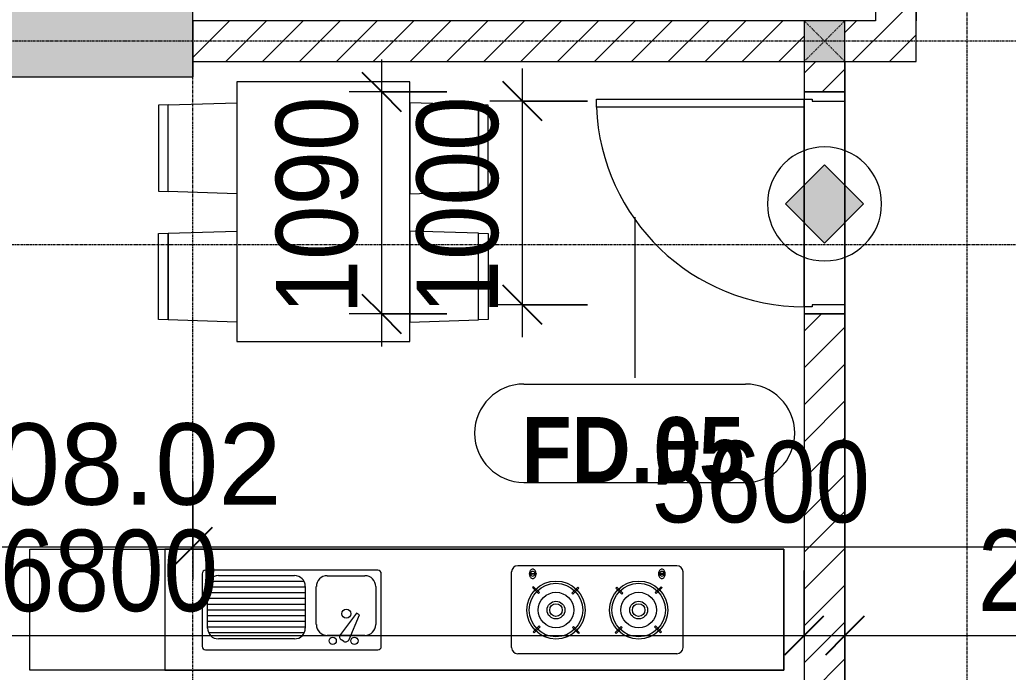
# Model space of a CAD drawing. Header units: millimetres. Extents: x 1591 to 239055, y -15958 to 83255.
# Drawn here: x 133882 to 138734, y 22437 to 25642 of the extents above; entities that cross this region are included whole.
import ezdxf

# ---------------------------------------------------------------- set-up
doc = ezdxf.new("R2010")
doc.units = ezdxf.units.MM
doc.linetypes.add('Dash', pattern=[6, 3, -3])
doc.linetypes.add('Grid Line', pattern=[22.225, 12.7, -3.175, 3.175, -3.175])
for name, color, linetype, lineweight in [('0-1', 250, 'Continuous', 5), ('A-ANNO-DIMS', 211, 'Continuous', 9), ('A-ANNO-DIMS-160', 211, 'Continuous', 9), ('A-ANNO-NOTE', 131, 'Continuous', 9), ('A-AREA-IDEN', 2, 'Continuous', 9), ('A-DETL-GENF-2', 1, 'Continuous', 9), ('A-DOOR-3', 1, 'Continuous', 9), ('A-DOOR-FRAM-1', 1, 'Continuous', 9), ('A-DOOR-IDEN', 31, 'Continuous', 9), ('A-FLOR', 192, 'Continuous', 9), ('A-FLOR-2', 9, 'Continuous', 9), ('A-WALL', 113, 'Continuous', 9), ('A-WALL-3', 113, 'Continuous', 18), ('A-WALL-PATT-2', 111, 'Continuous', 9), ('I-FURN', 30, 'Continuous', 9), ('I-FURN-1', 254, 'Continuous', 9), ('S-COLS', 52, 'Continuous', 9), ('S-COLS-1', 52, 'Continuous', 5), ('S-COLS-2', 250, 'Continuous', 18), ('S-COLS-5', 52, 'Continuous', 18), ('S-COLS-HDLN', 52, 'Dash', 9), ('S-GRID-1', 1, 'Grid Line', 9)]:
    doc.layers.add(name, color=color, linetype=linetype, lineweight=lineweight)
doc.styles.add('Arial_13', font='arial_0.ttf', dxfattribs={"height": 400})
doc.styles.add('Arial_B_5', font='arialbd_0.ttf', dxfattribs={"width": 0.9, "height": 320})
doc.styles.add('UTM Avo', font='UTM Avo.ttf', dxfattribs={"width": 0.9, "height": 400})
doc.dimstyles.new('1_Dim_chi_tiet_2_5', dxfattribs={"dimscale": 304.8, "dimtxt": 399.720379, "dimasz": 0.629921, "dimexe": 0.524934, "dimexo": 0.0625, "dimgap": 0.052493, "dimtad": 1, "dimdec": 0, "dimrnd": 5, "dimzin": 0, "dimdsep": 46, "dimtxsty": 'UTM Avo', "dimblk1": 'OBLIQUE', "dimblk2": 'OBLIQUE', "dimsah": 1, "dimcen": 0.09, "dimdle": 0.524934, "dimazin": 0, "dimtfac": 1, "dimtdec": 4, "dimtix": 1, "dimtmove": 0, "dimatfit": 3, "dimfxl": 1.049869, "dimfxlon": 1, "dimtvp": 1, "dimtolj": 1, "dimtzin": 0, "dimarcsym": 2})
doc.dimstyles.new('1_Dim_chi_tiet_2_5_1', dxfattribs={"dimscale": 304.8, "dimtxt": 399.720379, "dimasz": 0.629921, "dimexe": 0.524934, "dimexo": 0.0625, "dimgap": 0.052493, "dimtad": 1, "dimdec": 0, "dimrnd": 5, "dimzin": 0, "dimdsep": 46, "dimtxsty": 'UTM Avo', "dimblk1": 'OBLIQUE', "dimblk2": 'OBLIQUE', "dimsah": 1, "dimcen": 0.09, "dimdle": 0.524934, "dimazin": 0, "dimtfac": 1, "dimtdec": 4, "dimtix": 1, "dimtmove": 0, "dimatfit": 3, "dimfxl": 1.049869, "dimfxlon": 1, "dimtvp": 1, "dimtolj": 1, "dimtzin": 0, "dimarcsym": 2})
pattern_1 = [(45, (95879.7, 0), (-90.50967, 90.50967), [])]

# ---------------------------------------------------------------- blocks, each defined once
blk = doc.blocks.new('NCV_TKTC_KET CAU_rvt-1-TKCS_MB TẦNG 6-8')
at = {"layer": 'S-COLS-1'}
blk.add_hatch(color=256, dxfattribs=at).paths.add_polyline_path([(38852.6, 25361.9), (38852.6, 25711.9), (37852.6, 25711.9), (37852.6, 25361.9), (38381.5, 25361.9)])
at = {"layer": 'S-COLS-2'}
for p, q in [((38852.6, 25361.9), (38852.6, 25711.9)), ((37852.6, 25361.9), (38852.6, 25361.9))]:
    blk.add_line(p, q, dxfattribs=at)
blk = doc.blocks.new('HE BEP A1 - HE BEP A 2-901225-TKCS_MB TẦNG 6-8')
at = {"layer": 'I-FURN'}
for p, q in [((0, 0), (662.4, 0)), ((0, -594.4), (0, 0)), ((662.4, 0), (662.4, -594.4)), ((662.4, 0), (662.4, -594.4)), ((3700, 0), (662.4, 0)), ((3700, -594.4), (3700, 0)), ((3700, -594.4), (3700, 0)), ((3175.6, -81.2), (2394, -81.2)), ((844.9, -120.7), (844.9, -476.9)), ((1706.9, -103.2), (862.4, -103.2)), ((924.9, -128.9), (1298.3, -128.9)), ((1459, -129.9), (1644.4, -129.9)), ((1724.4, -476.9), (1724.4, -120.7)), ((2364, -483.2), (2364, -111.2)), ((2451.6, -118.3), (2484.1, -118.3)), ((2451.6, -122.3), (2451.6, -118.3)), ((2484.1, -122.3), (2451.6, -122.3)), ((2484.1, -118.3), (2484.1, -122.3)), ((3085.5, -118.3), (3085.5, -122.3)), ((3118, -118.3), (3085.5, -118.3)), ((3085.5, -122.3), (3118, -122.3)), ((3118, -122.3), (3118, -118.3)), ((3205.6, -483.2), (3205.6, -111.2)), ((871.5, -386.8), (871.5, -182.3)), ((871.5, -184.9), (1351.6, -184.9)), ((877.9, -156.9), (1345.2, -156.9)), ((1351.6, -182.3), (1351.6, -386.8)), ((1405.6, -369.9), (1405.6, -183.2)), ((1697.8, -183.2), (1697.8, -369.9)), ((2471.8, -183.9), (2467.4, -188.3)), ((2467.4, -188.3), (2496.5, -217.4)), ((2500.9, -213), (2471.8, -183.9)), ((2689.3, -186.7), (2660.2, -215.8)), ((2664.6, -220.2), (2693.7, -191.1)), ((2693.7, -191.1), (2689.3, -186.7)), ((2875.9, -191.1), (2880.3, -186.7)), ((2905, -220.2), (2875.9, -191.1)), ((2880.3, -186.7), (2909.4, -215.8)), ((3068.7, -213), (3097.9, -183.9)), ((3102.3, -188.3), (3073.1, -217.4)), ((3097.9, -183.9), (3102.3, -188.3)), ((871.5, -212.9), (1351.6, -212.9)), ((871.5, -240.9), (1351.6, -240.9)), ((2496.5, -217.4), (2500.9, -213)), ((2660.2, -215.8), (2664.6, -220.2)), ((2909.4, -215.8), (2905, -220.2)), ((3073.1, -217.4), (3068.7, -213)), ((871.5, -268.9), (1351.6, -268.9)), ((871.5, -296.9), (1351.6, -296.9)), ((871.5, -324.9), (1351.6, -324.9)), ((1602.7, -313.4), (1523.8, -418.4)), ((1566.6, -443.1), (1618.1, -322.3)), ((1618.1, -322.3), (1602.7, -313.4)), ((871.5, -352.9), (1351.6, -352.9)), ((871.5, -380.9), (1351.6, -380.9)), ((2470.1, -405.9), (2499.2, -376.7)), ((2503.6, -381.1), (2474.5, -410.3)), ((2499.2, -376.7), (2503.6, -381.1)), ((2663, -383.9), (2667.3, -379.5)), ((2692.1, -413), (2663, -383.9)), ((2667.3, -379.5), (2696.5, -408.6)), ((2902.3, -379.5), (2873.2, -408.6)), ((2877.5, -413), (2906.7, -383.9)), ((2906.7, -383.9), (2902.3, -379.5)), ((3070.4, -376.7), (3066, -381.1)), ((3066, -381.1), (3095.1, -410.3)), ((3099.5, -405.9), (3070.4, -376.7)), ((876.4, -408.9), (1346.8, -408.9)), ((1644.4, -423.2), (1459, -423.2)), ((2474.5, -410.3), (2470.1, -405.9)), ((2696.5, -408.6), (2692.1, -413)), ((2873.2, -408.6), (2877.5, -413)), ((3095.1, -410.3), (3099.5, -405.9)), ((1298.3, -440.1), (924.9, -440.1)), ((1541.1, -452.3), (1528.6, -445.1)), ((862.4, -494.4), (1706.9, -494.4)), ((3175.6, -513.2), (2394, -513.2)), ((662.4, -594.4), (0, -594.4)), ((662.4, -594.4), (3700, -594.4))]:
    blk.add_line(p, q, dxfattribs=at)
for centre, radius in [((2581.9, -298.5), 142.6), ((2581.9, -298.5), 131.3), ((2987.7, -298.5), 142.6), ((2987.7, -298.5), 131.3), ((2581.9, -298.5), 87.2), ((2987.7, -298.5), 87.2), ((2581.9, -298.5), 43.6), ((2581.9, -298.5), 30.9), ((2987.7, -298.5), 43.6), ((2987.7, -298.5), 30.9), ((1552.8, -316.6), 22.2), ((1485.9, -449.9), 17.8), ((1592.6, -449.9), 17.8)]:
    blk.add_circle(centre, radius, dxfattribs=at)
for centre, radius, start, end in [((2394, -111.2), 30, 90, 180), ((3175.6, -111.2), 30, 360, 90), ((862.4, -120.7), 17.5, 90, 180), ((924.9, -182.3), 53.3, 90, 180), ((1298.3, -182.3), 53.3, 0, 90), ((1459, -183.2), 53.3, 90, 180), ((1644.4, -183.2), 53.3, 0, 90), ((1706.9, -120.7), 17.5, 0, 90), ((2485.1, -120.7), 33.5, 163.9419, 180), ((2485.1, -120.7), 33.5, 180, 196.0581), ((2476.6, -118.2), 24.7, 145.204, 163.9419), ((2476.6, -123.1), 24.7, 196.0581, 214.796), ((2467.8, -120.3), 11.6, 9.7177, 170.2823), ((2467.8, -120.3), 11.6, 189.9102, 350.0898), ((2471.3, -114.5), 18.1, 120.7976, 145.204), ((2471.3, -126.9), 18.1, 214.796, 239.2024), ((2467.9, -108.8), 11.5, 90, 120.7976), ((2467.9, -132.6), 11.5, 239.2024, 270), ((2467.9, -108.8), 11.5, 59.2024, 90), ((2467.9, -132.6), 11.5, 270, 300.7976), ((2464.5, -114.5), 18.1, 34.796, 59.2024), ((2464.5, -126.9), 18.1, 300.7976, 325.204), ((2459.1, -118.2), 24.7, 16.0581, 34.796), ((2459.1, -123.1), 24.7, 325.204, 343.9419), ((2450.6, -120.7), 33.5, 0, 16.0581), ((2450.6, -120.7), 33.5, 343.9419, 0), ((3119, -120.7), 33.5, 163.9419, 180), ((3119, -120.7), 33.5, 180, 196.0581), ((3110.5, -118.2), 24.7, 145.204, 163.9419), ((3110.5, -123.1), 24.7, 196.0581, 214.796), ((3105.2, -114.5), 18.1, 120.7976, 145.204), ((3105.2, -126.9), 18.1, 214.796, 239.2024), ((3101.8, -120.3), 11.6, 9.7177, 170.2823), ((3101.8, -120.3), 11.6, 189.9102, 350.0898), ((3101.8, -108.8), 11.5, 90, 120.7976), ((3101.8, -132.6), 11.5, 239.2024, 270), ((3101.8, -108.8), 11.5, 59.2024, 90), ((3101.8, -132.6), 11.5, 270, 300.7976), ((3098.4, -114.5), 18.1, 34.796, 59.2024), ((3098.4, -126.9), 18.1, 300.7976, 325.204), ((3093, -118.2), 24.7, 16.0581, 34.796), ((3093, -123.1), 24.7, 325.204, 343.9419), ((3084.5, -120.7), 33.5, 0, 16.0581), ((3084.5, -120.7), 33.5, 343.9419, 0), ((924.9, -386.8), 53.3, 180, 270), ((1298.3, -386.8), 53.3, 270, 0), ((1459, -369.9), 53.3, 180, 270), ((1644.4, -369.9), 53.3, 270, 0), ((1537.5, -429.7), 17.8, 140.5382, 240.0479), ((862.4, -476.9), 17.5, 180, 270), ((1549.9, -436.9), 17.8, 240.0479, 339.4621), ((1706.9, -476.9), 17.5, 270, 0), ((2394, -483.2), 30, 180, 270), ((3175.6, -483.2), 30, 270, 0)]:
    blk.add_arc(centre, radius, start, end, dxfattribs=at)
at = {"layer": 'I-FURN-1'}
for p, q in [((0, 0), (3700, 0)), ((0, -594.4), (0, 0)), ((3700, 0), (3700, -594.4)), ((3700, -594.4), (0, -594.4))]:
    blk.add_line(p, q, dxfattribs=at)
blk = doc.blocks.new('RES_BAN AN 1 - RES_BAN AN 1-901196-TKCS_MB TẦNG 6-8')
at = {"layer": 'I-FURN-1'}
for p, q in [((-425, 0), (-425, -1275)), ((425, 0), (-425, 0)), ((425, -1275), (425, 0)), ((-761.9, -113.5), (-809.6, -115.1)), ((-809.6, -115.1), (-809.6, -536.9)), ((-761.9, -113.5), (-425, -102.3)), ((-761.9, -538.5), (-761.9, -113.5)), ((-761.9, -538.5), (-761.9, -113.5)), ((-425, -102.3), (-425, -549.7)), ((425, -102.3), (425, -549.7)), ((761.9, -113.5), (425, -102.3)), ((761.9, -538.5), (761.9, -113.5)), ((761.9, -113.5), (761.9, -538.5)), ((809.6, -115.1), (761.9, -113.5)), ((809.6, -536.9), (809.6, -115.1)), ((-809.6, -536.9), (-761.9, -538.5)), ((-425, -549.7), (-761.9, -538.5)), ((425, -549.7), (761.9, -538.5)), ((761.9, -538.5), (809.6, -536.9)), ((-809.6, -745.3), (-761.9, -743.8)), ((-809.6, -1167.2), (-809.6, -745.3)), ((-761.9, -743.8), (-425, -732.5)), ((-761.9, -1168.8), (-761.9, -743.8)), ((-761.9, -743.8), (-761.9, -1168.8)), ((-425, -732.5), (-425, -1180)), ((425, -732.5), (425, -1180)), ((761.9, -743.8), (425, -732.5)), ((761.9, -743.8), (809.6, -745.3)), ((761.9, -1168.8), (761.9, -743.8)), ((761.9, -1168.8), (761.9, -743.8)), ((809.6, -745.3), (809.6, -1167.2)), ((-761.9, -1168.8), (-809.6, -1167.2)), ((-425, -1180), (-761.9, -1168.8)), ((425, -1180), (761.9, -1168.8)), ((809.6, -1167.2), (761.9, -1168.8)), ((-425, -1275), (425, -1275))]:
    blk.add_line(p, q, dxfattribs=at)
blk = doc.blocks.new('NCV_TKTC_TANG 6 - 8_rvt-2-TKCS_MB TẦNG 6-8')
at = {"layer": 'A-FLOR-2'}
for p, q in [((38852.7, 25436.9), (38852.7, 25361.9)), ((41852.4, 25286.5), (41852.4, 24196.5)), ((41852.6, 24232.4), (41852.6, 25252.4)), ((42052.4, 24242.4), (42052.4, 25242.4))]:
    blk.add_line(p, q, dxfattribs=at)
at = {"layer": 'I-FURN-1'}
for name, p in [('RES_BAN AN 1 - RES_BAN AN 1-901196-TKCS_MB TẦNG 6-8', (39492.6, 25336.9)), ('HE BEP A1 - HE BEP A 2-901225-TKCS_MB TẦNG 6-8', (38052.6, 23041.3))]:
    blk.add_blockref(name, p, dxfattribs=at)
blk = doc.blocks.new('G1_SOF - BO TRU - 200x200-3056268-TKCS_MB TẦNG 6-8')
at = {"layer": 'S-COLS'}
blk.add_hatch(color=256, dxfattribs=at).paths.add_polyline_path([(100, -100), (100, 100), (-100, 100), (-100, -100)])
at = {"layer": 'S-COLS-5'}
for p, q in [((100, 100), (-100, 100)), ((-100, 100), (-100, -100)), ((100, -100), (100, 100)), ((-100, -100), (100, -100))]:
    blk.add_line(p, q, dxfattribs=at)
at = {"layer": 'S-COLS-HDLN'}
for p, q in [((100, 100), (-100, -100)), ((-100, 100), (100, -100))]:
    blk.add_line(p, q, dxfattribs=at)
blk = doc.blocks.new('FD_05 - FD_05-1000x2200mm-835434-TKCS_MB TẦNG 6-8')
at = {"layer": 'A-DETL-GENF-2'}
for p, q in [((470, 100), (470, 1120)), ((470, 1120), (510, 1120)), ((510, 1120), (510, 100)), ((510, 100), (470, 100))]:
    blk.add_line(p, q, dxfattribs=at)
blk.add_arc((510, 100), 1020, 92.2475, 180, dxfattribs=at)
at = {"layer": 'A-DOOR-FRAM-1'}
for p, q in [((-510, 100), (-545, 100)), ((-545, 100), (-545, -100)), ((-510, 60), (-510, 100)), ((545, 100), (510, 100)), ((510, 100), (510, 60)), ((545, -100), (545, 100)), ((-500, 60), (-510, 60)), ((-500, -100), (-500, 60)), ((510, 60), (500, 60)), ((500, 60), (500, -100)), ((-545, -100), (-500, -100)), ((500, -100), (545, -100))]:
    blk.add_line(p, q, dxfattribs=at)
blk = doc.blocks.new('DIMBLOCK12-TKCS_MB TẦNG 6-8')
at = {"layer": 'A-ANNO-DIMS-160'}
for p, q in [((129532.3, 23373.9), (129532.3, 22893.9)), ((129532.3, 23053.9), (129532.3, 23373.9)), ((134732.3, 23373.9), (134732.3, 22893.9)), ((134732.3, 23053.9), (134732.3, 23373.9)), ((129372.3, 23053.9), (134732.3, 23053.9))]:
    blk.add_line(p, q, dxfattribs=at)
at = {"layer": 'A-ANNO-DIMS-160', "lineweight": 25}
for p, q in [((129532.3, 23053.9), (129628.3, 23149.9)), ((134732.3, 23053.9), (134828.3, 23149.9)), ((129532.3, 23053.9), (129436.3, 22957.9)), ((134732.3, 23053.9), (134636.3, 22957.9))]:
    blk.add_line(p, q, dxfattribs=at)
at = {"layer": 'A-ANNO-DIMS-160', "color": 0, "insert": (131584.5, 23573.5), "char_height": 400, "width": 1314.636, "attachment_point": 1, "line_spacing_factor": 1.110334, "style": 'UTM Avo'}
blk.add_mtext('5200', dxfattribs=at)
blk = doc.blocks.new('_Oblique')
at = {"color": 0, "linetype": 'ByBlock', "lineweight": -2}
blk.add_line((-0.5, -0.5), (0.5, 0.5), dxfattribs=at)
blk = doc.blocks.new('DIMBLOCK13-TKCS_MB TẦNG 6-8')
at = {"layer": 'A-ANNO-DIMS-160'}
for p, q in [((134732.3, 23373.9), (134732.3, 22893.9)), ((134732.3, 23053.9), (134732.3, 23373.9)), ((140332.3, 23373.9), (140332.3, 22893.9)), ((140332.3, 23053.9), (140332.3, 23373.9)), ((134732.3, 23053.9), (140492.3, 23053.9))]:
    blk.add_line(p, q, dxfattribs=at)
at = {"layer": 'A-ANNO-DIMS-160', "lineweight": 25}
for p, q in [((134732.3, 23053.9), (134828.3, 23149.9)), ((140332.3, 23053.9), (140428.3, 23149.9)), ((134732.3, 23053.9), (134636.3, 22957.9)), ((140332.3, 23053.9), (140236.3, 22957.9))]:
    blk.add_line(p, q, dxfattribs=at)
at = {"layer": 'A-ANNO-DIMS-160', "color": 0, "insert": (136984.5, 23573.5), "char_height": 400, "width": 1314.636, "attachment_point": 1, "line_spacing_factor": 1.110334, "style": 'UTM Avo'}
blk.add_mtext('5600', dxfattribs=at)
blk = doc.blocks.new('HDNDCT_GHI CHÚ CỬA CHỐNG CHÁY EI30 - HDNDCT_GHI CHÚ CỬA CHỐNG CHÁY EI30-2461928-TKCS_MB TẦNG 6-8')
at = {"layer": 'A-ANNO-NOTE'}
blk.add_hatch(color=256, dxfattribs=at).paths.add_polyline_path([(-1.2, 0), (0, 1.2), (1.2, 0), (0, -1.2)])
for p, q in [((0, 1.2), (-1.2, 0)), ((1.2, 0), (0, 1.2)), ((-1.2, 0), (0, -1.2)), ((0, -1.2), (1.2, 0))]:
    blk.add_line(p, q, dxfattribs=at)
for start, end in [(360, 180), (180, 360)]:
    blk.add_arc((0, 0), 1.75, start, end, dxfattribs=at)
blk = doc.blocks.new('DIMBLOCK63-TKCS_MB TẦNG 6-8')
at = {"layer": 'A-ANNO-DIMS-160'}
for p, q in [((137932.3, 22937.8), (137932.3, 22457.8)), ((137932.3, 22617.8), (137932.3, 22937.8)), ((140332.3, 22937.8), (140332.3, 22457.8)), ((140332.3, 22617.8), (140332.3, 22937.8)), ((137772.3, 22617.8), (140492.3, 22617.8))]:
    blk.add_line(p, q, dxfattribs=at)
at = {"layer": 'A-ANNO-DIMS-160', "lineweight": 25}
for p, q in [((137932.3, 22617.8), (138028.3, 22713.8)), ((140332.3, 22617.8), (140428.3, 22713.8)), ((137932.3, 22617.8), (137836.3, 22521.8)), ((140332.3, 22617.8), (140236.3, 22521.8))]:
    blk.add_line(p, q, dxfattribs=at)
at = {"layer": 'A-ANNO-DIMS-160', "color": 0, "insert": (138584.5, 23137.4), "char_height": 400, "width": 1314.636, "attachment_point": 1, "line_spacing_factor": 1.110334, "style": 'UTM Avo'}
blk.add_mtext('2400', dxfattribs=at)
blk = doc.blocks.new('DIMBLOCK158-TKCS_MB TẦNG 6-8')
at = {"layer": 'A-ANNO-DIMS-160'}
for p, q in [((130932.3, 22937.8), (130932.3, 22457.8)), ((130932.3, 22617.8), (130932.3, 22937.8)), ((137732.3, 22937.8), (137732.3, 22457.8)), ((137732.3, 22617.8), (137732.3, 22937.8)), ((130772.3, 22617.8), (137892.3, 22617.8))]:
    blk.add_line(p, q, dxfattribs=at)
at = {"layer": 'A-ANNO-DIMS-160', "lineweight": 25}
for p, q in [((130932.3, 22617.8), (131028.3, 22713.8)), ((137732.3, 22617.8), (137828.3, 22713.8)), ((130932.3, 22617.8), (130836.3, 22521.8)), ((137732.3, 22617.8), (137636.3, 22521.8))]:
    blk.add_line(p, q, dxfattribs=at)
at = {"layer": 'A-ANNO-DIMS-160', "color": 0, "insert": (133784.5, 23137.4), "char_height": 400, "width": 1314.636, "attachment_point": 1, "line_spacing_factor": 1.110334, "style": 'UTM Avo'}
blk.add_mtext('6800', dxfattribs=at)
blk = doc.blocks.new('DIMBLOCK281-TKCS_MB TẦNG 6-8')
at = {"layer": 'A-ANNO-DIMS-160'}
for p, q in [((135659, 24037.4), (135659, 25447.4)), ((135979, 25287.4), (135499, 25287.4)), ((135659, 25287.4), (135979, 25287.4)), ((135979, 24197.4), (135499, 24197.4)), ((135659, 24197.4), (135979, 24197.4))]:
    blk.add_line(p, q, dxfattribs=at)
at = {"layer": 'A-ANNO-DIMS-160', "lineweight": 25}
for p, q in [((135659, 25287.4), (135563, 25383.4)), ((135659, 25287.4), (135755, 25191.4)), ((135659, 24197.4), (135563, 24293.4)), ((135659, 24197.4), (135755, 24101.4))]:
    blk.add_line(p, q, dxfattribs=at)
at = {"layer": 'A-ANNO-DIMS-160', "color": 0, "insert": (135139.4, 24194.6), "char_height": 400, "width": 1314.636, "attachment_point": 1, "rotation": 90, "line_spacing_factor": 1.110334, "style": 'UTM Avo'}
blk.add_mtext('1090', dxfattribs=at)
blk = doc.blocks.new('DIMBLOCK282-TKCS_MB TẦNG 6-8')
at = {"layer": 'A-ANNO-DIMS-160'}
for p, q in [((136349.5, 24082.4), (136349.5, 25402.4)), ((136669.5, 25242.4), (136189.5, 25242.4)), ((136349.5, 25242.4), (136669.5, 25242.4)), ((136669.5, 24242.4), (136189.5, 24242.4)), ((136349.5, 24242.4), (136669.5, 24242.4))]:
    blk.add_line(p, q, dxfattribs=at)
at = {"layer": 'A-ANNO-DIMS-160', "lineweight": 25}
for p, q in [((136349.5, 25242.4), (136253.5, 25338.4)), ((136349.5, 25242.4), (136445.5, 25146.4)), ((136349.5, 24242.4), (136253.5, 24338.4)), ((136349.5, 24242.4), (136445.5, 24146.4))]:
    blk.add_line(p, q, dxfattribs=at)
at = {"layer": 'A-ANNO-DIMS-160', "color": 0, "insert": (135829.9, 24194.6), "char_height": 400, "width": 1314.636, "attachment_point": 1, "rotation": 90, "line_spacing_factor": 1.110334, "style": 'UTM Avo'}
blk.add_mtext('1000', dxfattribs=at)
blk = doc.blocks.new('STN_Door Tag - STN_Door Tag-1788670-TKCS_MB TẦNG 6-8')
at = {"layer": 'A-DOOR-IDEN'}
for p, q in [((-3.37, 1.495), (3.431, 1.495)), ((-3.37, -1.524), (3.431, -1.524))]:
    blk.add_line(p, q, dxfattribs=at)
for centre, start, end in [((-3.37, -0.015), 90, 270), ((3.431, -0.015), 270, 90)]:
    blk.add_arc(centre, 1.509, start, end, dxfattribs=at)

msp = doc.modelspace()

# ---------------------------------------------------------------- hatches: boundary and pattern name
at = {"layer": 'A-WALL-PATT-2'}
h = msp.add_hatch(dxfattribs=at)
h.set_pattern_fill('FP_1', color=256, style=0, pattern_type=2)
h.set_pattern_definition(pattern_1)
h.paths.add_polyline_path([(138082.3, 25636.9), (138282.3, 25636.9), (138282.3, 28536.9), (138082.3, 28536.9), (138082.3, 25736.7)])
h = msp.add_hatch(dxfattribs=at)
h.set_pattern_fill('FP_1', color=256, style=0, pattern_type=2)
h.set_pattern_definition(pattern_1)
h.paths.add_polyline_path([(137485.3, 25436.9), (138282.3, 25436.9), (138282.3, 25636.9), (137932.3, 25636.9), (137932.3, 25436.9), (137732.3, 25437), (137732.3, 25636.9), (134732.3, 25636.9), (134732.3, 25436.9)])
h = msp.add_hatch(dxfattribs=at)
h.set_pattern_fill('FP_1', color=256, style=0, pattern_type=2)
h.set_pattern_definition(pattern_1)
h.paths.add_polyline_path([(137888.3, 21486.9), (137932.3, 21486.9), (137932.3, 24197.4), (137732.3, 24197.4), (137732.3, 21486.9)])
h.paths.add_polyline_path([(137732.3, 25287.4), (137932.3, 25287.4), (137932.3, 25436.9), (137732.3, 25436.9), (137732.3, 25287.4)])

# ---------------------------------------------------------------- linework, layer by layer
at = {"layer": 'A-DOOR-IDEN'}
msp.add_line((136900.6, 24672.2), (136900.6, 23882.7), dxfattribs=at)
at = {"layer": 'A-FLOR'}
for p, q in [((138282.3, 29586.9), (138282.3, 25636.9)), ((137932.3, 25436.9), (137932.3, 21486.9))]:
    msp.add_line(p, q, dxfattribs=at)
at = {"layer": 'A-WALL'}
for p, q in [((137732.3, 24232.4), (137732.3, 25252.4)), ((137932.3, 25242.4), (137932.3, 24242.4))]:
    msp.add_line(p, q, dxfattribs=at)
at = {"layer": 'A-WALL-3'}
for p, q in [((138282.3, 25636.9), (138282.3, 29586.9)), ((138082.3, 28536.9), (138082.3, 25636.9)), ((137732.3, 25636.9), (134732.3, 25636.9)), ((134732.3, 25636.9), (134732.3, 25436.9)), ((138082.3, 25636.9), (137932.3, 25636.9)), ((138282.3, 25436.9), (138282.3, 25636.9)), ((134732.3, 25436.9), (137732.3, 25436.9)), ((137732.3, 25436.9), (137732.3, 25287.4)), ((137932.3, 25436.9), (138282.3, 25436.9)), ((137932.3, 25287.4), (137932.3, 25436.9)), ((137732.3, 25287.4), (137932.3, 25287.4)), ((137732.3, 24197.4), (137732.3, 20336.9)), ((137932.3, 24197.4), (137732.3, 24197.4)), ((137932.3, 21486.9), (137932.3, 24197.4))]:
    msp.add_line(p, q, dxfattribs=at)
at = {"layer": 'S-GRID-1'}
for p, q in [((134732.3, 19149.4), (134732.3, 77012.5)), ((138532.3, 19149.4), (138532.3, 77012.5)), ((221768.6, 25536.9), (132338.5, 25536.9)), ((223800.6, 24536.9), (130306.5, 24536.9))]:
    msp.add_line(p, q, dxfattribs=at)

# ---------------------------------------------------------------- block references
at = {"layer": '0-1'}
for name in ['NCV_TKTC_KET CAU_rvt-1-TKCS_MB TẦNG 6-8', 'NCV_TKTC_TANG 6 - 8_rvt-2-TKCS_MB TẦNG 6-8']:
    msp.add_blockref(name, (95879.7, 0), dxfattribs=at)
at = {"layer": 'A-ANNO-NOTE', "xscale": 160, "yscale": 160, "zscale": 160}
msp.add_blockref('HDNDCT_GHI CHÚ CỬA CHỐNG CHÁY EI30 - HDNDCT_GHI CHÚ CỬA CHỐNG CHÁY EI30-2461928-TKCS_MB TẦNG 6-8', (137832.3, 24737.4), dxfattribs=at)
at = {"layer": 'A-DOOR-3', "rotation": 89.99999999999991}
msp.add_blockref('FD_05 - FD_05-1000x2200mm-835434-TKCS_MB TẦNG 6-8', (137832.3, 24742.4), dxfattribs=at)
at = {"layer": 'A-DOOR-IDEN', "xscale": 159.9999999999999, "yscale": 159.9999999999999, "zscale": 159.9999999999999}
msp.add_blockref('STN_Door Tag - STN_Door Tag-1788670-TKCS_MB TẦNG 6-8', (136895.7, 23613.8), dxfattribs=at)
at = {"layer": 'S-COLS'}
msp.add_blockref('G1_SOF - BO TRU - 200x200-3056268-TKCS_MB TẦNG 6-8', (137832.3, 25536.9), dxfattribs=at)

# ---------------------------------------------------------------- texts
at = {"layer": 'A-AREA-IDEN', "insert": (134049.4, 23254.4), "char_height": 400, "width": 2233.6, "attachment_point": 8, "line_spacing_factor": 0.936439, "style": 'Arial_13'}
msp.add_mtext('\\pt8,16,24,32,40,48,56,64,72,80,88,96,104,112,120,128,136,144,152,160,168,176,184,192,200,208,216,224,232,240,248,256;A1.08.02', dxfattribs=at)
at = {"layer": 'A-DOOR-IDEN', "insert": (136892.4, 23528.4), "char_height": 320, "width": 1124.64, "attachment_point": 5, "line_spacing_factor": 0.936439, "style": 'Arial_B_5'}
msp.add_mtext('\\pt7.2,14.4,21.6,28.8,36,43.2,50.4,57.6,64.8,72,79.2,86.4,93.6,100.8,108,115.2,122.4,129.6,136.8,144,151.2,158.4,165.6,172.8,180,187.2,194.4,201.6,208.8,216,223.2,230.4;FD.05', dxfattribs=at)

# ---------------------------------------------------------------- dimensions: what is measured, and where the dimension line sits
at = {"layer": 'A-ANNO-DIMS'}
for base, p1, p2, override, picture, middle in [((135659, 25287.4), (135979, 24197.4), (135979, 25287.4), {"dimpost": '<>', "dimfxl": 1090}, 'DIMBLOCK281-TKCS_MB TẦNG 6-8', (135436, 24742.4)), ((136349.5, 25242.4), (136669.5, 24242.4), (136669.5, 25242.4), {"dimpost": '<>', "dimfxl": 1000}, 'DIMBLOCK282-TKCS_MB TẦNG 6-8', (136126.6, 24742.4))]:
    dim = msp.add_linear_dim(base=base, p1=p1, p2=p2, angle=90, dimstyle='1_Dim_chi_tiet_2_5_1', override=override, dxfattribs=at)
    dim.commit()
    dim.dimension.update_dxf_attribs({"geometry": picture, "text_midpoint": middle})
for base, p1, p2, override, picture, middle in [((134732.3, 23053.9), (129532.3, 23373.9), (134732.3, 23373.9), {"dimpost": '<>', "dimfxl": 5200}, 'DIMBLOCK12-TKCS_MB TẦNG 6-8', (132132.3, 23276.9)), ((140332.3, 23053.9), (134732.3, 23373.9), (140332.3, 23373.9), {"dimpost": '<>', "dimfxl": 5600}, 'DIMBLOCK13-TKCS_MB TẦNG 6-8', (137532.3, 23276.9)), ((137732.3, 22617.8), (130932.3, 22937.8), (137732.3, 22937.8), {"dimpost": '<>', "dimfxl": 6800}, 'DIMBLOCK158-TKCS_MB TẦNG 6-8', (134332.3, 22840.8)), ((140332.3, 22617.8), (137932.3, 22937.8), (140332.3, 22937.8), {"dimpost": '<>', "dimfxl": 2400}, 'DIMBLOCK63-TKCS_MB TẦNG 6-8', (139132.3, 22840.8))]:
    dim = msp.add_linear_dim(base=base, p1=p1, p2=p2, dimstyle='1_Dim_chi_tiet_2_5', override=override, dxfattribs=at)
    dim.commit()
    dim.dimension.update_dxf_attribs({"geometry": picture, "text_midpoint": middle})

doc.saveas('drawing.dxf')
